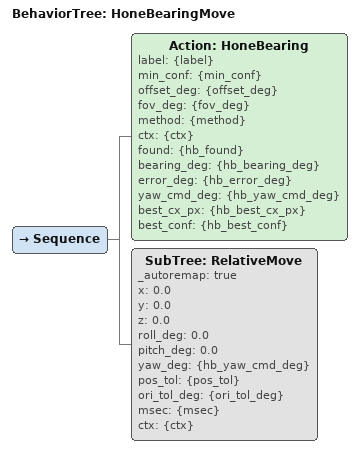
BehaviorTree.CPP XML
<root BTCPP_format="4">
    <BehaviorTree ID="HoneBearingMove">
        <Sequence>
            <Action ID="HoneBearing"
                    label="{label}"
                    min_conf="{min_conf}"
                    offset_deg="{offset_deg}"
                    fov_deg="{fov_deg}"
                    method="{method}"
                    ctx="{ctx}"
                    found="{hb_found}"
                    bearing_deg="{hb_bearing_deg}"
                    error_deg="{hb_error_deg}"
                    yaw_cmd_deg="{hb_yaw_cmd_deg}"
                    best_cx_px="{hb_best_cx_px}"
                    best_conf="{hb_best_conf}" />

            <SubTree ID="RelativeMove" _autoremap="true"
                        x="0.0" y="0.0" z="0.0"
                        roll_deg="0.0" pitch_deg="0.0" yaw_deg="{hb_yaw_cmd_deg}"
                        pos_tol="{pos_tol}" ori_tol_deg="{ori_tol_deg}"
                        msec="{msec}"
                        ctx="{ctx}" />
        </Sequence>
    </BehaviorTree>
</root>
